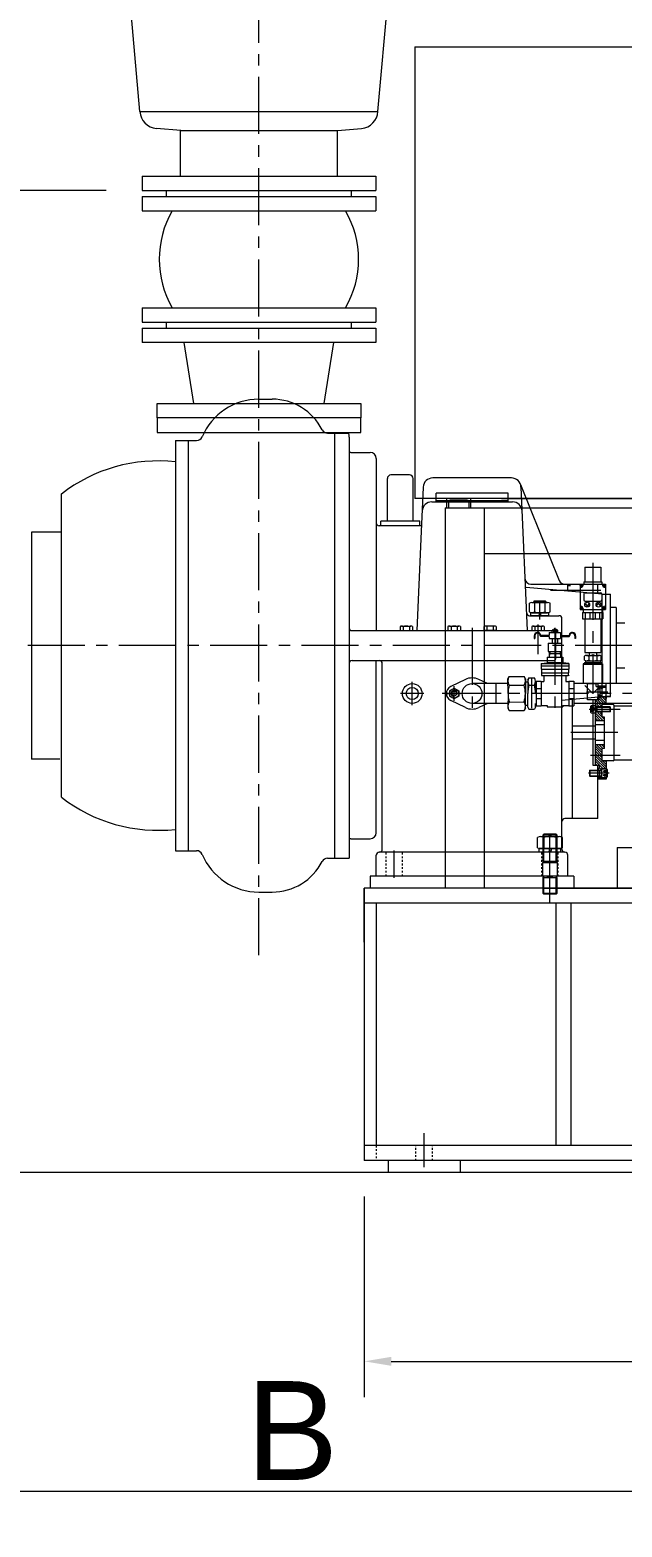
# Model space of a CAD drawing. Header units: inches. Extents: x 0 to 22015, y 0 to 16774.
# Drawn here: x 17752 to 18741, y 7968 to 10468 of the extents above; entities that cross this region are included whole.
import ezdxf

# ---------------------------------------------------------------- set-up
doc = ezdxf.new("R2010")
doc.units = ezdxf.units.IN
doc.header["$MEASUREMENT"] = 0
doc.linetypes.add('CENTER', pattern=[50.8, 31.75, -6.35, 6.35, -6.35])
doc.linetypes.add('EB_DASH', pattern=[6, 3, -3])
doc.layers.get('Defpoints').update_dxf_attribs({"lineweight": 5})
for name, color, linetype, lineweight in [('CAXA0', 7, 'Continuous', 5), ('CAXA1', 5, 'CENTER', 5), ('CAXA2', 6, 'EB_DASH', 5)]:
    doc.layers.add(name, color=color, linetype=linetype, lineweight=lineweight)
doc.styles.add('Roman', font='arial.ttf')
doc.styles.get("Standard").update_dxf_attribs({"font": 'arial.ttf'})
doc.dimstyles.new('ISO-25', dxfattribs={"dimscale": 30, "dimtxt": 1.5, "dimasz": 1.5, "dimexe": 2, "dimexo": 2, "dimtad": 1, "dimtih": 1, "dimtoh": 1, "dimdec": 1, "dimlfac": 0.03937, "dimdsep": 46, "dimtxsty": 'Standard', "dimcen": 2.5, "dimclrd": 7, "dimclre": 7, "dimclrt": 7, "dimadec": 0, "dimazin": 0, "dimtfac": 1, "dimtdec": 1, "dimtmove": 0, "dimatfit": 3, "dimfxl": 1, "dimlwd": 5, "dimlwe": 5, "dimarcsym": 0})

# ---------------------------------------------------------------- blocks, each defined once
blk = doc.blocks.new('*D31')
at = {"color": 7, "linetype": 'Continuous', "lineweight": 5, "transparency": 16777216}
for p, q in [((17791.8, 11300.5), (17617.1, 11300.5)), ((17677.1, 11255.5), (17677.1, 10851.7)), ((17677.1, 10245.5), (17677.1, 10649.2)), ((17879, 10200.5), (17617.1, 10200.5))]:
    blk.add_line(p, q, dxfattribs=at)
at = {"color": 7, "transparency": 16777216}
for points in [[(17669.6, 11255.5), (17684.6, 11255.5), (17677.1, 11300.5)], [(17669.6, 10245.5), (17684.6, 10245.5), (17677.1, 10200.5)]]:
    blk.add_solid(points, dxfattribs=at)
at = {"layer": 'Defpoints', "color": 0, "transparency": 16777216}
for p in [(17851.8, 11300.5), (17677.1, 10200.5), (17939, 10200.5)]:
    blk.add_point(p, dxfattribs=at)
at = {"color": 7, "lineweight": 5, "transparency": 16777216, "insert": (17677.1, 10750.5), "char_height": 165, "attachment_point": 5, "style": 'Roman'}
blk.add_mtext('F', dxfattribs=at)
blk = doc.blocks.new('*D33')
at = {"color": 7, "linetype": 'Continuous', "lineweight": 5, "transparency": 16777216}
for p, q in [((18310.3, 8520.3), (18310.3, 8184.9)), ((20010.3, 8520.3), (20010.3, 8184.9)), ((18355.3, 8244.9), (19965.3, 8244.9))]:
    blk.add_line(p, q, dxfattribs=at)
at = {"color": 7, "transparency": 16777216}
for points in [[(18355.3, 8252.4), (18355.3, 8237.4), (18310.3, 8244.9)], [(19965.3, 8252.4), (19965.3, 8237.4), (20010.3, 8244.9)]]:
    blk.add_solid(points, dxfattribs=at)
at = {"layer": 'Defpoints', "color": 0, "transparency": 16777216}
for p in [(18310.3, 8580.3), (20010.3, 8580.3), (20010.3, 8244.9)]:
    blk.add_point(p, dxfattribs=at)
at = {"color": 7, "lineweight": 5, "transparency": 16777216, "insert": (19160.3, 8346.2), "char_height": 165, "attachment_point": 5, "style": 'Roman'}
blk.add_mtext('A', dxfattribs=at)
blk = doc.blocks.new('*D34')
at = {"color": 7, "linetype": 'Continuous', "lineweight": 5, "transparency": 16777216}
for p, q in [((20425.4, 9133.5), (20425.4, 7968.2)), ((16109.4, 8930.3), (16109.4, 7968.2)), ((16154.4, 8028.2), (20380.4, 8028.2))]:
    blk.add_line(p, q, dxfattribs=at)
at = {"color": 7, "transparency": 16777216}
for points in [[(16154.4, 8035.7), (16154.4, 8020.7), (16109.4, 8028.2)], [(20380.4, 8035.7), (20380.4, 8020.7), (20425.4, 8028.2)]]:
    blk.add_solid(points, dxfattribs=at)
at = {"layer": 'Defpoints', "color": 0, "transparency": 16777216}
for p in [(20425.4, 9193.5), (16109.4, 8990.3), (20425.4, 8028.2)]:
    blk.add_point(p, dxfattribs=at)
at = {"color": 7, "lineweight": 5, "transparency": 16777216, "insert": (18189.8, 8129.4), "char_height": 165, "attachment_point": 5, "style": 'Roman'}
blk.add_mtext('B', dxfattribs=at)

msp = doc.modelspace()

# ---------------------------------------------------------------- linework, layer by layer
at = {"color": 7, "lineweight": 5}
for p, q in [((17935.58, 10332.45), (17860.58, 11168.45)), ((18332.97, 10332.45), (18407.97, 11168.45)), ((17935.58, 10332.45), (18332.97, 10332.45)), ((18003.83, 10300.4), (17962.93, 10303.98)), ((18265.27, 10300.45), (18305.62, 10303.98)), ((18003.27, 10300.45), (18265.27, 10300.45)), ((18003.27, 10224.45), (18003.27, 10300.45)), ((18265.27, 10224.45), (18265.27, 10300.45)), ((17939.27, 10224.45), (18329.27, 10224.45)), ((17939.27, 10224.45), (17939.27, 10200.45)), ((18329.27, 10224.45), (18329.27, 10200.45)), ((17939.27, 10200.45), (18329.27, 10200.45)), ((17939.27, 10190.45), (18329.27, 10190.45)), ((17939.27, 10190.45), (17939.27, 10166.45)), ((17979.64, 10190.45), (17979.64, 10200.45)), ((18288.91, 10190.45), (18288.91, 10200.45)), ((18329.27, 10190.45), (18329.27, 10166.45)), ((17939.27, 10166.45), (18329.27, 10166.45)), ((17939.47, 10004.45), (18329.47, 10004.45)), ((17939.47, 10004.45), (17939.47, 9980.45)), ((18329.47, 10004.45), (18329.47, 9980.45)), ((17939.27, 9980.45), (18329.27, 9980.45)), ((17979.64, 9970.45), (17979.64, 9980.45)), ((18288.91, 9970.45), (18288.91, 9980.45)), ((17939.27, 9970.45), (18329.27, 9970.45)), ((17939.27, 9970.45), (17939.27, 9946.45)), ((18329.27, 9970.45), (18329.27, 9946.45)), ((18329.27, 9946.45), (17939.27, 9946.45)), ((18025.27, 9844.45), (18009.27, 9946.45)), ((18243.27, 9844.45), (18259.27, 9946.45)), ((17964.27, 9820.45), (17964.27, 9844.45)), ((17964.27, 9844.45), (18304.27, 9844.45)), ((18304.27, 9844.45), (18304.27, 9820.45)), ((18304.27, 9820.45), (17964.27, 9820.45)), ((17964.27, 9820.45), (17964.27, 9796.45)), ((18304.27, 9796.45), (18304.27, 9820.45)), ((17964.27, 9796.45), (18304.27, 9796.45)), ((18350.28, 8580.26), (18350.29, 8560.36)), ((18470.28, 8580.26), (18470.29, 8560.37))]:
    msp.add_line(p, q, dxfattribs=at)
for centre, radius, start, end in [((17965.55, 10333.87), 30, 182.70431, 265), ((18303, 10333.87), 30, 275, 357.29569), ((18129.17, 10085.45), 161.42, 149.88075, 210.11925), ((18139.38, 10085.45), 161.42, 329.88075, 30.11925)]:
    msp.add_arc(centre, radius, start, end, dxfattribs=at)
at = {"layer": 'CAXA0', "color": 7, "linetype": 'Continuous', "lineweight": 5}
for p, q in [((18394.78, 10440.54), (18394.78, 9686.23)), ((18394.78, 10440.54), (19100.78, 10440.54)), ((18134.28, 9851.83), (18156.3, 9851.83)), ((17994.79, 9782.75), (17994.79, 9097.75)), ((17994.79, 9782.75), (18017, 9782.75)), ((17994.79, 9782.75), (18030.16, 9782.75)), ((18016.79, 9097.75), (18016.79, 9782.75)), ((18248.86, 9795.25), (18284.79, 9795.25)), ((18258.42, 9795.25), (18281.81, 9795.25)), ((18258.42, 9795.25), (18281.81, 9795.25)), ((18260.28, 9795.25), (18281.78, 9795.25)), ((18260.29, 9795.25), (18260.29, 9085.25)), ((18284.79, 9788.15), (18284.78, 9792.25)), ((18284.79, 9788.15), (18284.79, 9085.25)), ((18287.79, 9762.75), (18320.29, 9762.75)), ((18330.29, 9752.75), (18330.29, 9465.25)), ((18348.78, 9648.26), (18348.78, 9719.26)), ((18385.78, 9725.26), (18354.78, 9725.26)), ((18391.78, 9648.26), (18391.78, 9719.26)), ((18408.61, 9704.96), (18404.83, 9618.37)), ((18490.28, 9720.26), (18424.6, 9720.26)), ((18555.97, 9720.26), (18490.28, 9720.26)), ((18571.1, 9709.46), (18635.75, 9549.02)), ((18571.95, 9704.96), (18582.41, 9465.49)), ((17804.27, 9665.25), (17804.27, 9693.47)), ((17804.27, 9187.04), (17804.27, 9693.42)), ((19100.78, 9686.23), (18394.78, 9686.23)), ((18422.85, 9680.26), (18557.71, 9680.26)), ((18430.28, 9682.27), (18430.28, 9694.67)), ((18550.28, 9694.67), (18430.28, 9694.67)), ((18430.28, 9680.27), (18430.28, 9682.27)), ((18550.28, 9682.26), (18430.28, 9682.26)), ((18447.78, 9686.25), (18447.78, 9670.25)), ((18450.78, 9680.25), (18450.78, 9670.25)), ((18481.78, 9683.25), (18453.78, 9683.25)), ((18484.78, 9680.25), (18484.78, 9670.25)), ((18487.78, 9686.25), (18487.78, 9670.25)), ((18539.24, 9686.23), (18917.28, 9686.23)), ((18550.28, 9681.27), (18550.28, 9694.67)), ((18445.28, 9670.25), (18445.28, 9035.26)), ((18445.28, 9670.25), (18490.28, 9670.25)), ((18490.28, 9670.23), (19050.28, 9670.23)), ((18510.28, 9670.25), (18510.28, 9035.26)), ((17754.27, 9629.75), (17754.27, 9250.75)), ((17779.27, 9629.75), (17754.27, 9629.75)), ((17804.2, 9629.75), (17779.2, 9629.75)), ((18330.28, 9637.87), (18330.28, 9586.73)), ((18405.79, 9640.26), (18335.29, 9640.26)), ((18337.78, 9640.26), (18337.78, 9648.26)), ((18402.78, 9648.26), (18337.78, 9648.26)), ((18402.78, 9640.26), (18337.78, 9640.26)), ((18402.78, 9640.26), (18402.78, 9648.26)), ((18404.83, 9618.37), (18398.15, 9465.39)), ((18510.28, 9594.23), (18985.28, 9594.23)), ((18678.41, 9571.36), (18705.41, 9571.36)), ((18678.41, 9571.36), (18678.41, 9546.86)), ((18705.41, 9571.36), (18705.41, 9546.86)), ((18707.29, 9525.96), (18580.33, 9537.06)), ((18588.61, 9542.76), (18700.29, 9542.76)), ((18650.28, 9530.94), (18650.28, 9542.76)), ((18670.66, 9542.86), (18713.16, 9542.86)), ((18670.66, 9542.86), (18670.66, 9500.36)), ((18671.35, 9540.42), (18671.35, 9541.42)), ((18671.35, 9541.42), (18672.1, 9541.42)), ((18671.35, 9540.42), (18672.1, 9540.42)), ((18672.1, 9542.17), (18673.1, 9542.17)), ((18672.1, 9541.42), (18672.1, 9542.17)), ((18672.1, 9539.67), (18672.1, 9540.42)), ((18672.1, 9539.67), (18673.1, 9539.67)), ((18673.1, 9541.42), (18673.1, 9542.17)), ((18673.1, 9541.42), (18673.85, 9541.42)), ((18673.1, 9539.67), (18673.1, 9540.42)), ((18673.1, 9540.42), (18673.85, 9540.42)), ((18673.85, 9540.42), (18673.85, 9541.42)), ((18676.91, 9546.86), (18706.91, 9546.86)), ((18676.91, 9546.86), (18676.91, 9542.86)), ((18676.91, 9526.61), (18676.91, 9516.61)), ((18678.91, 9528.61), (18704.91, 9528.61)), ((18700.29, 9526.57), (18700.29, 9542.76)), ((18706.91, 9546.86), (18706.91, 9542.86)), ((18706.91, 9526.61), (18706.91, 9516.61)), ((18709.96, 9541.42), (18709.96, 9540.42)), ((18709.96, 9541.42), (18710.71, 9541.42)), ((18709.96, 9540.42), (18710.71, 9540.42)), ((18710.71, 9542.17), (18711.71, 9542.17)), ((18710.71, 9542.17), (18710.71, 9541.42)), ((18710.71, 9540.42), (18710.71, 9539.67)), ((18710.71, 9539.67), (18711.71, 9539.67)), ((18711.71, 9542.17), (18711.71, 9541.42)), ((18711.71, 9541.42), (18712.46, 9541.42)), ((18711.71, 9540.42), (18711.71, 9539.67)), ((18711.71, 9540.42), (18712.46, 9540.42)), ((18712.46, 9541.42), (18712.46, 9540.42)), ((18713.16, 9542.86), (18713.16, 9500.36)), ((18585.96, 9496.53), (18585.96, 9510.88)), ((18590.29, 9512.15), (18616.27, 9512.15)), ((18593.23, 9514.15), (18594.23, 9515.15)), ((18593.23, 9514.15), (18613.23, 9514.15)), ((18593.23, 9514.15), (18593.23, 9512.15)), ((18594.23, 9515.15), (18612.23, 9515.15)), ((18594.23, 9515.15), (18594.23, 9512.15)), ((18594.62, 9510.88), (18594.62, 9496.53)), ((18611.94, 9510.88), (18611.94, 9496.53)), ((18613.23, 9514.15), (18612.23, 9515.15)), ((18612.23, 9515.15), (18612.23, 9512.15)), ((18613.23, 9514.15), (18613.23, 9512.15)), ((18620.6, 9496.53), (18620.6, 9510.88)), ((18671.35, 9501.81), (18671.35, 9502.81)), ((18672.1, 9502.81), (18671.35, 9502.81)), ((18672.1, 9501.81), (18671.35, 9501.81)), ((18673.1, 9503.56), (18672.1, 9503.56)), ((18672.1, 9502.81), (18672.1, 9503.56)), ((18672.1, 9501.06), (18672.1, 9501.81)), ((18673.1, 9502.81), (18673.1, 9503.56)), ((18673.85, 9502.81), (18673.1, 9502.81)), ((18673.1, 9501.06), (18673.1, 9501.81)), ((18673.85, 9501.81), (18673.1, 9501.81)), ((18673.85, 9501.81), (18673.85, 9502.81)), ((18678.91, 9514.61), (18704.91, 9514.61)), ((18679.68, 9509.77), (18682.41, 9506.06)), ((18685.14, 9509.77), (18682.41, 9506.06)), ((18698.68, 9507.46), (18701.41, 9511.17)), ((18704.14, 9507.46), (18701.41, 9511.17)), ((18707.29, 9354.56), (18707.29, 9525.96)), ((18707.29, 9525.96), (18721.28, 9525.96)), ((18709.96, 9502.81), (18709.96, 9501.81)), ((18710.71, 9502.81), (18709.96, 9502.81)), ((18710.71, 9501.81), (18709.96, 9501.81)), ((18711.71, 9503.56), (18710.71, 9503.56)), ((18710.71, 9503.56), (18710.71, 9502.81)), ((18710.71, 9501.81), (18710.71, 9501.06)), ((18711.71, 9503.56), (18711.71, 9502.81)), ((18712.46, 9502.81), (18711.71, 9502.81)), ((18712.46, 9501.81), (18711.71, 9501.81)), ((18711.71, 9501.81), (18711.71, 9501.06)), ((18712.46, 9502.81), (18712.46, 9501.81)), ((18721.28, 9355.26), (18721.28, 9525.96)), ((18731.03, 9503.65), (18721.28, 9503.65)), ((18731.03, 9503.65), (18731.03, 9376.86)), ((18586.11, 9490.25), (18635.29, 9490.25)), ((18618.33, 9495.25), (18588.13, 9495.25)), ((18588.13, 9490.25), (18588.13, 9495.25)), ((18618.33, 9490.25), (18588.13, 9490.25)), ((18590.29, 9495.25), (18616.27, 9495.25)), ((18601.94, 9490.25), (18602.11, 9490.9)), ((18602.11, 9490.9), (18603.28, 9495.25)), ((18604.53, 9490.25), (18605.87, 9495.25)), ((18618.33, 9490.25), (18618.33, 9495.25)), ((18640.29, 9418.08), (18640.29, 9485.25)), ((18670.66, 9500.36), (18713.16, 9500.36)), ((18673.1, 9501.06), (18672.1, 9501.06)), ((18674.91, 9495.36), (18708.91, 9495.36)), ((18674.91, 9495.36), (18674.91, 9484.86)), ((18674.91, 9484.86), (18708.91, 9484.86)), ((18675.47, 9484.86), (18675.47, 9495.36)), ((18675.91, 9500.36), (18675.91, 9495.36)), ((18678.41, 9484.86), (18678.41, 9428.86)), ((18679.86, 9484.86), (18679.86, 9495.36)), ((18687.51, 9484.86), (18687.51, 9495.36)), ((18696.28, 9484.86), (18696.28, 9495.36)), ((18703.89, 9484.86), (18703.89, 9495.36)), ((18705.41, 9484.86), (18705.41, 9428.86)), ((18707.91, 9500.36), (18707.91, 9495.36)), ((18708.33, 9484.86), (18708.33, 9495.36)), ((18708.91, 9495.36), (18708.91, 9484.86)), ((18711.71, 9501.06), (18710.71, 9501.06)), ((18721.28, 9355.26), (18721.28, 9498.26)), ((18745.28, 9477.76), (18731.03, 9477.76)), ((18289.79, 9465.25), (18625.28, 9465.25)), ((18369.89, 9471.99), (18369.89, 9465.25)), ((18369.89, 9465.25), (18390.67, 9465.25)), ((18372.49, 9472.75), (18388.07, 9472.75)), ((18374.28, 9465.25), (18386.28, 9465.25)), ((18375.08, 9471.99), (18375.08, 9465.25)), ((18385.48, 9471.99), (18385.48, 9465.25)), ((18390.67, 9471.99), (18390.67, 9465.25)), ((18449.89, 9471.99), (18449.89, 9465.25)), ((18449.89, 9465.25), (18470.67, 9465.25)), ((18452.49, 9472.75), (18468.07, 9472.75)), ((18455.08, 9471.99), (18455.08, 9465.25)), ((18465.48, 9471.99), (18465.48, 9465.25)), ((18470.67, 9471.99), (18470.67, 9465.25)), ((18509.89, 9471.99), (18509.89, 9465.25)), ((18530.67, 9465.25), (18509.89, 9465.25)), ((18528.07, 9472.75), (18512.49, 9472.75)), ((18515.08, 9471.99), (18515.08, 9465.25)), ((18525.48, 9471.99), (18525.48, 9465.25)), ((18530.67, 9471.99), (18530.67, 9465.25)), ((18589.89, 9471.99), (18589.89, 9465.25)), ((18589.89, 9465.25), (18610.67, 9465.25)), ((18592.49, 9472.75), (18608.07, 9472.75)), ((18594.02, 9456.72), (18594.02, 9452.25)), ((18594.02, 9452.25), (18595.1, 9452.25)), ((18594.28, 9465.25), (18606.28, 9465.25)), ((18595.08, 9471.99), (18595.08, 9465.25)), ((18595.1, 9456.72), (18595.1, 9452.25)), ((18604, 9456.93), (18604, 9456.51)), ((18619.09, 9455.51), (18605, 9455.51)), ((18605.48, 9471.99), (18605.48, 9465.25)), ((18619.09, 9456.93), (18605.97, 9456.93)), ((18610.67, 9471.99), (18610.67, 9465.25)), ((18619.09, 9462.25), (18619.09, 9456.93)), ((18619.09, 9462.25), (18638.09, 9462.25)), ((18619.09, 9455.51), (18619.09, 9452.25)), ((18619.09, 9452.25), (18638.09, 9452.25)), ((18623.97, 9462.62), (18623.97, 9466.29)), ((18624.09, 9452.25), (18624.09, 9444.25)), ((18625.13, 9466.65), (18632.06, 9466.65)), ((18625.13, 9462.25), (18632.06, 9462.25)), ((18626.09, 9466.98), (18626.39, 9467.28)), ((18631.09, 9466.98), (18626.09, 9466.98)), ((18626.09, 9466.98), (18626.09, 9462.25)), ((18626.28, 9466.29), (18626.28, 9462.62)), ((18626.39, 9467.28), (18630.79, 9467.28)), ((18630.28, 9420.26), (18630.28, 9460.25)), ((18631.09, 9466.98), (18630.79, 9467.28)), ((18630.9, 9466.29), (18630.9, 9462.62)), ((18631.09, 9466.98), (18631.09, 9462.25)), ((18633.09, 9452.25), (18633.09, 9444.25)), ((18633.21, 9462.62), (18633.21, 9466.29)), ((18638.09, 9462.25), (18638.09, 9452.25)), ((18638.09, 9456.93), (18651.22, 9456.93)), ((18638.09, 9455.51), (18652.18, 9455.51)), ((18653.18, 9456.93), (18653.18, 9456.51)), ((18662.09, 9456.72), (18662.09, 9452.25)), ((18663.16, 9452.25), (18662.09, 9452.25)), ((18663.16, 9456.72), (18663.16, 9452.25)), ((18617.59, 9444.25), (18617.59, 9430.25)), ((18617.59, 9444.25), (18639.59, 9444.25)), ((18617.59, 9430.25), (18639.59, 9430.25)), ((18619.09, 9430.25), (18619.09, 9420.75)), ((18619.89, 9426.52), (18619.09, 9423.42)), ((18638.09, 9426.52), (18619.09, 9426.52)), ((18619.89, 9430.25), (18619.89, 9426.52)), ((18637.29, 9430.25), (18637.29, 9426.52)), ((18637.29, 9426.52), (18638.09, 9423.42)), ((18638.09, 9430.25), (18638.09, 9420.75)), ((18639.59, 9444.25), (18639.59, 9430.25)), ((18640.28, 9100.26), (18640.28, 9426.96)), ((18678.41, 9428.86), (18705.41, 9428.86)), ((18685.91, 9428.86), (18685.91, 9423.86)), ((18697.91, 9428.86), (18697.91, 9423.86)), ((18289.79, 9415.26), (18625.28, 9415.26)), ((18330.29, 9127.75), (18330.29, 9415.26)), ((18340.28, 9107.77), (18340.28, 9410.26)), ((18605.59, 9410.25), (18615.59, 9411.46)), ((18605.59, 9410.25), (18605.59, 9400.75)), ((18605.59, 9410.25), (18651.59, 9410.25)), ((18605.59, 9406.25), (18651.59, 9406.25)), ((18615.59, 9420.75), (18641.59, 9420.75)), ((18615.59, 9420.75), (18615.59, 9411.46)), ((18641.59, 9411.46), (18615.59, 9411.46)), ((18641.59, 9420.75), (18641.59, 9411.46)), ((18651.59, 9410.25), (18641.59, 9411.46)), ((18651.59, 9410.25), (18651.59, 9400.75)), ((18707.91, 9409.86), (18675.91, 9409.86)), ((18675.91, 9409.86), (18675.91, 9378.36)), ((18675.91, 9409.86), (18675.91, 9378.36)), ((18707.91, 9409.86), (18675.91, 9409.86)), ((18707.91, 9408.86), (18675.91, 9408.86)), ((18675.91, 9408.86), (18675.91, 9377.36)), ((18675.91, 9408.86), (18675.91, 9377.36)), ((18707.91, 9408.86), (18675.91, 9408.86)), ((18677.91, 9411.86), (18705.91, 9411.86)), ((18677.91, 9411.86), (18677.91, 9409.86)), ((18677.91, 9409.86), (18705.91, 9409.86)), ((18678.05, 9415.89), (18678.05, 9422.84)), ((18679.91, 9415.07), (18679.91, 9411.86)), ((18681.51, 9423.86), (18702.3, 9423.86)), ((18681.51, 9414.86), (18702.3, 9414.86)), ((18684.98, 9422.84), (18684.98, 9415.89)), ((18698.84, 9422.84), (18698.84, 9415.89)), ((18703.91, 9415.07), (18703.91, 9411.86)), ((18705.76, 9415.89), (18705.76, 9422.84)), ((18705.91, 9411.86), (18705.91, 9409.86)), ((18707.91, 9409.86), (18707.91, 9378.36)), ((18707.91, 9409.86), (18707.91, 9378.36)), ((18707.91, 9408.86), (18707.91, 9377.36)), ((18707.91, 9408.86), (18707.91, 9377.36)), ((18745.29, 9402.76), (18731.03, 9402.76)), ((18479.02, 9383.69), (18454.64, 9371.98)), ((18550.25, 9376.76), (18490.28, 9376.76)), ((18515.97, 9376.76), (18501.55, 9383.69)), ((18530.28, 9343.76), (18530.28, 9376.76)), ((18530.28, 9343.76), (18530.28, 9376.76)), ((18550.24, 9384.77), (18552.43, 9388.56)), ((18550.27, 9360.26), (18550.24, 9384.77)), ((18552.43, 9388.56), (18577.05, 9388.58)), ((18579.24, 9384.79), (18577.05, 9388.58)), ((18579.24, 9384.79), (18579.27, 9360.28)), ((18579.25, 9379.78), (18583.25, 9379.79)), ((18583.24, 9383.29), (18585.15, 9386.59)), ((18583.24, 9383.29), (18583.27, 9360.29)), ((18585.15, 9386.59), (18594.34, 9386.6)), ((18596.27, 9360.3), (18596.25, 9380.52)), ((18597.09, 9380.75), (18597.09, 9339.75)), ((18597.09, 9380.75), (18605.59, 9380.75)), ((18605.59, 9400.75), (18651.59, 9400.75)), ((18605.59, 9380.75), (18605.59, 9339.75)), ((18605.59, 9380.45), (18610.09, 9380.45)), ((18606.09, 9400.75), (18606.09, 9394.75)), ((18606.09, 9394.75), (18651.09, 9394.75)), ((18606.34, 9394.75), (18606.34, 9390.25)), ((18606.34, 9390.25), (18650.84, 9390.25)), ((18610.09, 9390.25), (18610.09, 9380.45)), ((18647.09, 9390.25), (18647.09, 9380.45)), ((18647.09, 9380.45), (18651.59, 9380.45)), ((18650.84, 9394.75), (18650.84, 9390.25)), ((18651.09, 9400.75), (18651.09, 9394.75)), ((18651.59, 9390.25), (18651.59, 9390.02)), ((18651.59, 9380.75), (18651.59, 9339.75)), ((18651.59, 9380.75), (18660.09, 9380.75)), ((18660.09, 9380.75), (18660.09, 9339.75)), ((18894.27, 9376.76), (18660.09, 9376.76)), ((18683.29, 9349.76), (18683.29, 9377.25)), ((18683.29, 9377.25), (18700.29, 9377.25)), ((18697.59, 9372.25), (18697.59, 9377.25)), ((18700.29, 9377.25), (18700.29, 9349.76)), ((18714.03, 9372.26), (18714.03, 9376.36)), ((18731.03, 9376.86), (18721.28, 9376.86)), ((18452.42, 9364.8), (18460.28, 9369.34)), ((18452.42, 9364.8), (18452.42, 9355.72)), ((18460.28, 9351.18), (18452.42, 9355.72)), ((18460.28, 9369.34), (18468.15, 9364.8)), ((18468.15, 9355.72), (18460.28, 9351.18)), ((18468.15, 9364.8), (18468.15, 9355.72)), ((18550.27, 9360.26), (18550.24, 9335.75)), ((18552.44, 9374.41), (18577.06, 9374.43)), ((18579.24, 9335.72), (18579.27, 9360.23)), ((18583.28, 9340.97), (18583.27, 9360.27)), ((18585.16, 9374.44), (18594.35, 9374.45)), ((18597.09, 9368.54), (18605.59, 9368.54)), ((18597.09, 9351.97), (18605.59, 9351.97)), ((18707.29, 9354.56), (18639.41, 9348.62)), ((18651.59, 9368.54), (18660.09, 9368.54)), ((18651.59, 9351.97), (18660.09, 9351.97)), ((18691.91, 9360.36), (18678.56, 9373.72)), ((18691.91, 9360.36), (18678.56, 9373.72)), ((18691.91, 9360.36), (18704.52, 9372.97)), ((18691.91, 9360.36), (18704.52, 9372.97)), ((18697.59, 9372.25), (18700.29, 9372.25)), ((18700.28, 9349.76), (18700.28, 9353.1)), ((18714.29, 9372.26), (18700.29, 9372.26)), ((18703.9, 9366.77), (18700.29, 9370.38)), ((18704.29, 9367.26), (18700.29, 9367.26)), ((18714.29, 9343.65), (18700.29, 9357.65)), ((18704.29, 9357.26), (18700.29, 9357.26)), ((18700.29, 9353.76), (18702.49, 9353.76)), ((18702.49, 9349.76), (18702.49, 9353.76)), ((18706.29, 9368.62), (18702.65, 9372.26)), ((18714.29, 9370.26), (18704.29, 9370.26)), ((18704.29, 9354.26), (18704.29, 9370.26)), ((18714.29, 9354.26), (18704.29, 9354.26)), ((18706.29, 9355.9), (18704.42, 9357.77)), ((18709.89, 9369.27), (18706.89, 9372.26)), ((18714.29, 9347.9), (18706.92, 9355.27)), ((18707.29, 9355.26), (18721.28, 9355.26)), ((18714.13, 9369.27), (18711.13, 9372.26)), ((18714.29, 9352.14), (18711.16, 9355.27)), ((18721.28, 9355.26), (18712.28, 9355.26)), ((18712.28, 9353.27), (18715.28, 9353.27)), ((18714.29, 9342.26), (18714.29, 9372.26)), ((18479.02, 9336.83), (18454.65, 9348.54)), ((18550.25, 9343.76), (18490.28, 9343.76)), ((18515.96, 9343.76), (18501.55, 9336.83)), ((18550.24, 9335.75), (18552.43, 9331.95)), ((18552.43, 9331.95), (18577.05, 9331.93)), ((18552.44, 9346.1), (18577.06, 9346.08)), ((18579.24, 9335.72), (18577.05, 9331.93)), ((18579.25, 9340.73), (18583.25, 9340.73)), ((18583.29, 9337.29), (18583.28, 9340.79)), ((18583.29, 9337.29), (18585.19, 9333.99)), ((18585.19, 9333.99), (18594.38, 9334)), ((18596.29, 9337.3), (18594.38, 9334)), ((18596.29, 9337.3), (18596.28, 9343.8)), ((18597.09, 9339.75), (18605.59, 9339.75)), ((18605.59, 9340.05), (18615.59, 9340.05)), ((18615.59, 9340.05), (18615.59, 9337.75)), ((18615.59, 9340.05), (18615.59, 9337.75)), ((18615.59, 9337.75), (18641.59, 9337.75)), ((18641.59, 9340.05), (18641.59, 9337.75)), ((18641.59, 9340.05), (18651.59, 9340.05)), ((18641.59, 9340.05), (18641.59, 9337.75)), ((18651.59, 9339.75), (18660.09, 9339.75)), ((18658.24, 9151.27), (18658.24, 9349.93)), ((18894.27, 9343.76), (18660.09, 9343.76)), ((18702.49, 9349.76), (18683.29, 9349.76)), ((18688.65, 9328.67), (18688.65, 9338.85)), ((18689.92, 9340.13), (18696.29, 9340.13)), ((18696.29, 9327.4), (18689.92, 9327.4)), ((18692.29, 9302.76), (18692.29, 9349.76)), ((18696.29, 9281.76), (18696.29, 9349.76)), ((18707.45, 9337.76), (18696.29, 9348.92)), ((18703.21, 9337.76), (18696.29, 9344.68)), ((18698.96, 9337.76), (18696.29, 9340.44)), ((18696.29, 9340.13), (18696.29, 9327.4)), ((18707.79, 9338.26), (18696.29, 9338.26)), ((18720.69, 9337.76), (18696.29, 9337.76)), ((18720.69, 9329.76), (18696.29, 9329.76)), ((18707.79, 9329.26), (18696.29, 9329.26)), ((18709.24, 9314.76), (18696.29, 9327.71)), ((18698.79, 9337.16), (18697.75, 9337.76)), ((18698.79, 9330.36), (18697.75, 9329.76)), ((18698.79, 9337.76), (18698.79, 9329.76)), ((18721.29, 9337.16), (18698.79, 9337.16)), ((18721.29, 9330.36), (18698.79, 9330.36)), ((18707.79, 9341.67), (18699.69, 9349.76)), ((18711.29, 9316.96), (18700.48, 9327.76)), ((18711.44, 9342.26), (18702.49, 9351.21)), ((18707.79, 9324.7), (18704.72, 9327.76)), ((18714.29, 9342.26), (18707.79, 9342.26)), ((18707.79, 9320.86), (18707.79, 9342.26)), ((18725.79, 9341.76), (18707.79, 9341.76)), ((18720.69, 9329.76), (18720.69, 9337.76)), ((18721.29, 9337.16), (18720.69, 9337.76)), ((18721.29, 9330.36), (18720.69, 9329.76)), ((18721.29, 9330.36), (18721.29, 9337.16)), ((18727.79, 9249.76), (18727.79, 9339.76)), ((18727.79, 9339.76), (18765.8, 9339.76)), ((18696.29, 9305.76), (18658.24, 9305.76)), ((18658.24, 9283.76), (18658.24, 9305.76)), ((18692.29, 9239.76), (18692.29, 9302.76)), ((18704.99, 9314.76), (18696.29, 9323.47)), ((18700.75, 9314.76), (18696.29, 9319.23)), ((18696.51, 9314.76), (18696.29, 9314.98)), ((18711.29, 9314.76), (18696.29, 9314.76)), ((18711.29, 9307.76), (18696.29, 9307.76)), ((18711.29, 9320.86), (18707.79, 9320.86)), ((18711.29, 9268.66), (18711.29, 9320.86)), ((18696.29, 9283.76), (18658.24, 9283.76)), ((18696.29, 9239.76), (18696.29, 9283.76)), ((18711.29, 9281.76), (18696.29, 9281.76)), ((18711.29, 9274.76), (18696.29, 9274.76)), ((18707.79, 9261.06), (18696.29, 9272.56)), ((18707.79, 9256.82), (18696.29, 9268.31)), ((18703.6, 9256.76), (18696.29, 9264.07)), ((18699.35, 9256.76), (18696.29, 9259.83)), ((18714.29, 9237.59), (18696.29, 9255.59)), ((18713.37, 9234.26), (18696.29, 9251.34)), ((18707.79, 9265.3), (18698.32, 9274.76)), ((18707.79, 9248.33), (18699.35, 9256.76)), ((18708.67, 9268.66), (18702.57, 9274.76)), ((18707.79, 9252.57), (18703.6, 9256.76)), ((18711.29, 9270.29), (18706.81, 9274.76)), ((18711.29, 9268.66), (18707.79, 9268.66)), ((18707.79, 9247.26), (18707.79, 9268.66)), ((18711.29, 9274.53), (18711.05, 9274.76)), ((17801.77, 9250.75), (17754.27, 9250.75)), ((18686.29, 9231.51), (18687.04, 9232.26)), ((18686.29, 9231.51), (18686.29, 9223.01)), ((18686.29, 9231.51), (18703.29, 9231.51)), ((18687.04, 9232.26), (18687.04, 9222.26)), ((18687.04, 9232.26), (18706.29, 9232.26)), ((18700.29, 9239.76), (18692.29, 9239.76)), ((18702.49, 9239.76), (18694.29, 9239.76)), ((18709.13, 9234.26), (18696.29, 9247.1)), ((18699.38, 9239.76), (18696.29, 9242.86)), ((18700.28, 9151.27), (18700.28, 9239.76)), ((18700.29, 9235.76), (18702.49, 9235.76)), ((18700.29, 9231.76), (18706.29, 9231.76)), ((18703.15, 9231.76), (18700.57, 9234.33)), ((18702.49, 9239.76), (18702.49, 9235.76)), ((18706.29, 9232.86), (18702.49, 9236.66)), ((18703.29, 9231.51), (18704.59, 9232.26)), ((18703.29, 9222.26), (18703.29, 9232.26)), ((18706.29, 9219.39), (18706.29, 9235.12)), ((18706.29, 9235.12), (18714.36, 9235.12)), ((18706.29, 9234.26), (18706.29, 9220.26)), ((18706.29, 9234.26), (18714.29, 9234.26)), ((18725.79, 9247.76), (18707.79, 9247.76)), ((18714.29, 9247.26), (18707.79, 9247.26)), ((18714.29, 9247.26), (18707.79, 9247.26)), ((18714.29, 9241.83), (18708.85, 9247.26)), ((18714.29, 9246.07), (18713.1, 9247.26)), ((18714.29, 9247.26), (18714.29, 9217.26)), ((18714.29, 9237.76), (18714.29, 9217.26)), ((18715.93, 9233.55), (18715.93, 9220.96)), ((18727.79, 9249.26), (18734.21, 9249.26)), ((18727.79, 9249.26), (18765.8, 9249.26)), ((18686.29, 9223.01), (18687.04, 9222.26)), ((18686.29, 9223.01), (18703.29, 9223.01)), ((18687.04, 9222.26), (18706.29, 9222.26)), ((18700.29, 9222.76), (18706.29, 9222.76)), ((18704.91, 9217.26), (18700.29, 9221.88)), ((18700.29, 9219.76), (18712.28, 9219.76)), ((18700.67, 9217.26), (18700.29, 9217.64)), ((18714.29, 9217.26), (18700.29, 9217.26)), ((18703.29, 9223.01), (18704.59, 9222.26)), ((18709.16, 9217.26), (18703.66, 9222.76)), ((18706.29, 9220.26), (18714.29, 9220.26)), ((18714.36, 9219.39), (18706.29, 9219.39)), ((18713.4, 9217.26), (18710.4, 9220.26)), ((18700.28, 9151.27), (18645.28, 9151.27)), ((18287.79, 9117.75), (18320.29, 9117.75)), ((18340.28, 9100.26), (18340.28, 9107.77)), ((18599.55, 9102.79), (18599.55, 9119.93)), ((18638.53, 9101.26), (18602.03, 9101.26)), ((18602.03, 9095.26), (18602.03, 9101.26)), ((18604.75, 9121.46), (18635.93, 9121.46)), ((18604.75, 9101.26), (18635.93, 9101.26)), ((18608.28, 9123.46), (18610.08, 9125.26)), ((18632.28, 9123.46), (18608.28, 9123.46)), ((18608.28, 9123.46), (18608.28, 9080.26)), ((18609.95, 9119.93), (18609.95, 9102.79)), ((18610.08, 9080.26), (18610.08, 9125.26)), ((18630.48, 9125.26), (18610.08, 9125.26)), ((18618.94, 9096.04), (18620.34, 9101.26)), ((18621.84, 9095.26), (18623.45, 9101.26)), ((18630.48, 9080.26), (18630.48, 9125.26)), ((18632.28, 9123.46), (18630.48, 9125.26)), ((18630.73, 9119.93), (18630.73, 9102.79)), ((18632.28, 9080.26), (18632.28, 9123.46)), ((18638.53, 9095.26), (18638.53, 9101.26)), ((18641.12, 9102.79), (18641.12, 9119.93)), ((18732.34, 9103.25), (18732.34, 9035.25)), ((18732.34, 9103.25), (18774.83, 9103.25)), ((17994.79, 9097.75), (18030.16, 9097.75)), ((18248.86, 9085.25), (18284.79, 9085.25)), ((18330.28, 9055.26), (18330.28, 9090.26)), ((18645.28, 9095.26), (18335.28, 9095.26)), ((18638.53, 9095.26), (18602.03, 9095.26)), ((18608.28, 9080.26), (18632.28, 9080.26)), ((18608.28, 9080.26), (18610.08, 9079.63)), ((18608.28, 9077.76), (18610.08, 9079.63)), ((18608.28, 9055.26), (18608.28, 9077.76)), ((18608.28, 9077.76), (18632.28, 9077.76)), ((18625.38, 9079.63), (18615.18, 9079.63)), ((18618.73, 9095.26), (18618.94, 9096.04)), ((18632.28, 9080.26), (18630.48, 9079.63)), ((18632.28, 9077.76), (18630.48, 9079.63)), ((18632.28, 9077.76), (18632.28, 9055.26)), ((18650.28, 9055.26), (18650.28, 9090.26)), ((18320.28, 9055.26), (18320.28, 9040.26)), ((18490.28, 9055.26), (18320.28, 9055.26)), ((18320.28, 9055.26), (18320.28, 9035.26)), ((18660.28, 9055.26), (18490.28, 9055.26)), ((18632.28, 9055.26), (18608.28, 9055.26)), ((18610.08, 9053.38), (18608.28, 9055.26)), ((18608.28, 9052.76), (18610.08, 9053.38)), ((18608.28, 9052.76), (18632.28, 9052.76)), ((18608.28, 9052.76), (18608.28, 9027.06)), ((18610.08, 9027.06), (18610.08, 9052.76)), ((18625.38, 9053.38), (18615.18, 9053.38)), ((18630.48, 9053.38), (18632.28, 9055.26)), ((18632.28, 9052.76), (18630.48, 9053.38)), ((18630.48, 9027.06), (18630.48, 9052.76)), ((18632.28, 9027.06), (18632.28, 9052.76)), ((18660.28, 9055.26), (18660.28, 9035.26)), ((18134.28, 9028.67), (18156.3, 9028.67)), ((18310.28, 9035.26), (18310.28, 9010.26)), ((18310.28, 9035.26), (18310.28, 9010.26)), ((18310.28, 9035.26), (18310.28, 9010.26)), ((18310.28, 8945.26), (18310.28, 9035.26)), ((19709.77, 9035.26), (18310.28, 9035.26)), ((18608.28, 9027.06), (18632.28, 9027.06)), ((18610.08, 9025.26), (18608.28, 9027.06)), ((18610.08, 9027.06), (18610.08, 9025.26)), ((18610.8, 9035.26), (20010.29, 9035.26)), ((18630.48, 9027.06), (18630.48, 9025.26)), ((18630.48, 9025.26), (18632.28, 9027.06)), ((18310.28, 9010.26), (18310.28, 8605.26)), ((19990.29, 9010.26), (18310.28, 9010.26)), ((18330.28, 9010.26), (18330.28, 8605.26)), ((18630.48, 9025.26), (18610.08, 9025.26)), ((18630.28, 9010.26), (18630.28, 8605.26)), ((18655.28, 9010.26), (18655.28, 8605.26)), ((18310.28, 8605.26), (18310.28, 8580.26)), ((19990.29, 8605.26), (18310.28, 8605.26)), ((20010.28, 8580.25), (18310.28, 8580.26)), ((20505.39, 8560.25), (16030.87, 8560.25))]:
    msp.add_line(p, q, dxfattribs=at)
for centre, radius in [((18672.6, 9540.92), 1.75), ((18711.21, 9540.92), 1.75), ((18672.6, 9502.31), 1.75), ((18682.41, 9508.61), 4), ((18701.41, 9508.61), 4), ((18711.21, 9502.31), 1.75), ((18390.28, 9360.26), 16.5), ((18490.28, 9360.26), 16.5), ((18390.28, 9360.26), 10), ((18460.28, 9360.26), 7.86), ((18460.28, 9360.26), 4.19)]:
    msp.add_circle(centre, radius, dxfattribs=at)
for centre, radius, start, end in [((18134.28, 9748.82), 103.01, 90.00024, 157.12495), ((18156.3, 9757.83), 94, 27.12708, 90.00027), ((18030.16, 9792.75), 10, 270.00025, 337.12494), ((18248.86, 9805.25), 10, 207.12684, 270.00024), ((18281.78, 9792.25), 3, 0, 90), ((18287.79, 9765.75), 3, 180, 270), ((18320.29, 9752.75), 10, 0, 90), ((17966.28, 9483.75), 265, 83.82314, 127.68534), ((18354.78, 9719.26), 6, 90, 180), ((18385.78, 9719.26), 6, 0, 90), ((18424.6, 9704.26), 16, 90, 177.5), ((18555.97, 9704.26), 16, 2.5, 90), ((18422.85, 9664.26), 16, 90, 177.5), ((18453.78, 9680.25), 3, 90, 180), ((18481.78, 9680.25), 3, 0, 90), ((18557.71, 9664.26), 16, 2.5, 90), ((18335.29, 9645.26), 5, 180, 270), ((18588.61, 9552.76), 10, 182.5, 270), ((18645.02, 9552.76), 10, 201.94558, 270), ((18670.66, 9542.86), 5.5, 270, 0), ((18678.91, 9526.61), 2, 90, 180), ((18704.91, 9526.61), 2, 0, 90), ((18713.16, 9542.86), 5.5, 180, 270), ((18590.29, 9504.18), 7.98, 57.13277, 122.86723), ((18603.28, 9482.15), 30, 73.22135, 106.77865), ((18616.27, 9504.18), 7.98, 57.13277, 122.86723), ((18670.66, 9500.36), 5.5, 0, 90), ((18678.91, 9516.61), 2, 180, 270), ((18704.91, 9516.61), 2, 270, 0), ((18713.16, 9500.36), 5.5, 90, 180), ((18586.11, 9495.25), 5, 182.5, 270), ((18590.29, 9503.23), 7.98, 237.13277, 302.86723), ((18603.28, 9525.25), 30, 253.22135, 286.77865), ((18616.27, 9503.23), 7.98, 237.13277, 302.86723), ((18635.29, 9485.25), 5, 0, 90), ((18289.79, 9470.25), 5, 180, 270), ((18372.49, 9467.97), 4.79, 57.13277, 122.86723), ((18380.28, 9454.75), 18, 73.22135, 106.77865), ((18388.07, 9467.97), 4.79, 57.13277, 122.86723), ((18452.49, 9467.97), 4.79, 57.13277, 122.86723), ((18460.28, 9454.75), 18, 73.22135, 106.77865), ((18468.07, 9467.97), 4.79, 57.13277, 122.86723), ((18512.49, 9467.97), 4.79, 57.13277, 122.86723), ((18520.28, 9454.75), 18, 73.22135, 106.77865), ((18528.07, 9467.97), 4.79, 57.13277, 122.86723), ((18592.49, 9467.97), 4.79, 57.13277, 122.86723), ((18599.55, 9456.72), 5.53, 10.61159, 180), ((18600.28, 9454.75), 18, 73.22135, 106.77865), ((18599.55, 9456.72), 4.46, 357.39502, 180), ((18605, 9456.51), 1, 180, 270), ((18605.97, 9457.93), 1, 190.61302, 269.99945), ((18608.07, 9467.97), 4.79, 57.13277, 122.86723), ((18625.13, 9464.64), 2.01, 54.96996, 125.03004), ((18625.13, 9464.27), 2.01, 234.96996, 305.03004), ((18625.28, 9460.25), 5, 0, 90), ((18628.59, 9459.15), 7.5, 72.06607, 107.93393), ((18628.59, 9469.75), 7.5, 252.06607, 287.93393), ((18632.06, 9464.64), 2.01, 54.96996, 125.03004), ((18632.06, 9464.27), 2.01, 234.96996, 305.03004), ((18651.22, 9457.93), 1, 270.00055, 349.38698), ((18652.18, 9456.51), 1, 270, 0), ((18657.63, 9456.72), 5.53, 359.99997, 169.38838), ((18657.63, 9456.72), 4.46, 359.99997, 182.60495), ((18289.79, 9410.26), 5, 90, 180), ((18335.28, 9410.26), 5, 0, 90), ((18625.28, 9420.26), 5, 270, 0), ((18681.51, 9417.48), 6.38, 57.13277, 122.86723), ((18681.51, 9421.25), 6.38, 237.13277, 302.86723), ((18691.91, 9399.86), 24, 73.22135, 106.77865), ((18691.91, 9438.86), 24, 253.22135, 286.77865), ((18702.3, 9417.48), 6.38, 57.13277, 122.86723), ((18702.3, 9421.25), 6.38, 237.13277, 302.86723), ((18490.28, 9360.26), 26, 64.32071, 115.67929), ((18562.77, 9381.49), 12.53, 145.66719, 214.43568), ((18566.72, 9381.5), 12.53, 325.66719, 34.43568), ((18593.89, 9380.52), 10.64, 145.22625, 214.87662), ((18585.61, 9380.51), 10.64, 325.22625, 34.87662), ((18460.28, 9360.26), 13, 115.67929, 244.32072), ((18460.28, 9360.26), 13, 115.67929, 244.32071), ((18460.28, 9360.26), 5, 350, 270), ((18597.09, 9360.3), 46.83, 162.46348, 180.05143), ((18597.09, 9360.21), 46.83, 179.94857, 197.53652), ((18532.44, 9360.24), 46.83, 0.05143, 17.63939), ((18532.44, 9360.27), 46.83, 342.36061, 359.94857), ((18636.76, 9360.33), 53.5, 164.71426, 180.05143), ((18542.77, 9360.25), 53.5, 0.05143, 15.38861), ((18490.28, 9360.26), 26, 244.32071, 270), ((18490.28, 9360.26), 26, 244.32071, 295.67929), ((18490.28, 9360.26), 26, 270, 295.67929), ((18562.77, 9339.02), 12.53, 145.56432, 214.33281), ((18566.72, 9339.02), 12.53, 325.56432, 34.33281), ((18689.92, 9338.85), 1.27, 90, 180), ((18689.92, 9328.67), 1.27, 180, 270), ((18725.79, 9339.76), 2, 0, 90), ((18714.36, 9233.55), 1.57, 0, 90), ((18725.79, 9249.76), 2, 270, 0), ((18714.36, 9220.96), 1.57, 270, 0), ((17966.28, 9396.75), 265, 232.3154, 276.1776), ((18645.28, 9146.27), 5, 90, 180), ((18320.29, 9127.75), 10, 269.99999, 359.99999), ((18287.79, 9114.75), 3, 89.99999, 179.99999), ((18604.75, 9111.89), 9.57, 57.13277, 122.86723), ((18604.75, 9110.84), 9.57, 237.13277, 302.86723), ((18620.34, 9085.46), 36, 73.22135, 106.77865), ((18620.34, 9137.26), 36, 253.22135, 286.77865), ((18635.93, 9111.89), 9.57, 57.13277, 122.86723), ((18635.93, 9110.84), 9.57, 237.13277, 302.86723), ((18030.16, 9087.75), 10, 22.87505, 89.99974), ((18134.28, 9131.68), 103.01, 202.87504, 269.99975), ((18156.3, 9122.67), 94, 269.99972, 332.8729), ((18248.86, 9075.25), 10, 89.99975, 152.87314), ((18335.28, 9090.26), 5, 90, 180), ((18335.28, 9100.26), 5, 269.99993, 0), ((18645.28, 9100.26), 5, 179.99997, 270.00008), ((18645.28, 9090.26), 5, 0, 90)]:
    msp.add_arc(centre, radius, start, end, dxfattribs=at)
at = {"layer": 'CAXA1', "linetype": 'CENTER', "lineweight": 5, "ltscale": 3}
for p, q in [((18134.27, 8923.24), (18134.27, 11366.11)), ((18691.91, 9578.49), (18691.91, 9360.36)), ((18621.03, 9532.76), (18705.16, 9532.76)), ((18650.35, 9540.92), (18654.85, 9540.92)), ((18672.6, 9538.67), (18672.6, 9543.17)), ((18708.96, 9540.92), (18713.46, 9540.92)), ((18711.21, 9543.17), (18711.21, 9538.67)), ((18603.28, 9493.98), (18603.28, 9515.15)), ((18603.28, 9484.03), (18603.28, 9512.03)), ((18672.6, 9500.06), (18672.6, 9504.56)), ((18713.46, 9502.31), (18708.96, 9502.31)), ((18711.21, 9504.56), (18711.21, 9500.06)), ((18603.23, 9487.25), (18603.23, 9498.25)), ((18490.28, 9469.76), (18490.28, 9330.92)), ((18600.28, 9475.75), (18600.28, 9426.22)), ((18628.59, 9469.75), (18628.59, 9330.91)), ((18628.59, 9461.89), (18628.59, 9469.65)), ((18910.2, 9440.26), (16099.89, 9440.25)), ((18691.91, 9412.86), (18691.91, 9374.86)), ((18691.91, 9412.86), (18691.91, 9374.86)), ((18691.91, 9411.86), (18691.91, 9360.36)), ((18390.28, 9340.76), (18390.28, 9379.76)), ((18590.28, 9335.91), (18590.28, 9384.96)), ((18409.78, 9360.26), (18370.78, 9360.26)), ((18403.28, 9360.26), (18377.28, 9360.26)), ((19141.78, 9360.26), (18440.21, 9360.26)), ((18538.96, 9360.26), (18441.61, 9360.26)), ((18538.96, 9360.26), (18441.61, 9360.26)), ((18449.42, 9360.26), (18471.15, 9360.26)), ((18468.28, 9360.26), (18452.28, 9360.26)), ((18460.28, 9348.18), (18460.28, 9372.34)), ((18460.28, 9352.26), (18460.28, 9368.26)), ((18716.71, 9362.26), (18681.1, 9362.26)), ((18716.71, 9362.26), (18697.49, 9362.26)), ((18724.29, 9333.76), (18685.65, 9333.76)), ((18737.32, 9333.76), (18687.76, 9333.76)), ((18733.44, 9295.27), (18655.28, 9295.27)), ((18737.32, 9256.76), (18687.76, 9256.76)), ((18719.39, 9227.26), (18684.9, 9227.26)), ((18620.28, 9023.26), (18620.28, 9127.26)), ((18620.28, 9010.26), (18620.28, 9109.79)), ((18620.28, 9092.26), (18620.28, 9104.26)), ((18620.34, 9099.73), (18620.34, 9124.46)), ((18360.28, 9052.26), (18360.28, 9098.27)), ((18410.28, 8568.95), (18410.28, 8626.2))]:
    msp.add_line(p, q, dxfattribs=at)
at = {"layer": 'CAXA2', "color": 7, "linetype": 'EB_DASH', "lineweight": 5}
for p, q in [((18708.08, 9484.86), (18708.08, 9495.36)), ((18373.78, 9095.26), (18335.28, 9095.26)), ((18346.78, 9055.26), (18346.78, 9095.26)), ((18373.78, 9055.26), (18373.78, 9095.27)), ((18606.78, 9055.26), (18606.78, 9095.27)), ((18633.78, 9055.26), (18633.78, 9095.26)), ((18330.28, 8605.26), (18330.28, 8580.26)), ((18396.28, 8580.26), (18396.28, 8605.26)), ((18424.28, 8580.26), (18424.28, 8605.26))]:
    msp.add_line(p, q, dxfattribs=at)
at = {"layer": 'CAXA2', "color": 7, "lineweight": 5}
for p, q in [((18692.65, 9337.23), (18688.65, 9337.23)), ((18692.65, 9335.49), (18688.65, 9335.49)), ((18692.65, 9332.03), (18688.65, 9332.03)), ((18692.65, 9330.3), (18688.65, 9330.3)), ((18692.65, 9337.23), (18694.65, 9333.76)), ((18692.65, 9330.3), (18694.65, 9333.76)), ((18710.93, 9231.88), (18708.26, 9227.26)), ((18710.93, 9222.64), (18708.26, 9227.26)), ((18710.93, 9231.88), (18715.93, 9231.88)), ((18710.93, 9229.57), (18715.93, 9229.57)), ((18710.93, 9224.95), (18715.93, 9224.95)), ((18710.93, 9222.64), (18715.93, 9222.64))]:
    msp.add_line(p, q, dxfattribs=at)
for centre, radius, start, end in [((18690.92, 9336.36), 1.94, 333.43495, 26.56505), ((18686.07, 9333.76), 6.8, 345.25287, 14.74713), ((18690.92, 9331.16), 1.94, 333.43495, 26.56505), ((18719.7, 9227.26), 9.07, 165.25287, 194.74713), ((18713.24, 9230.72), 2.58, 153.43495, 206.56505), ((18713.24, 9223.79), 2.58, 153.43495, 206.56505)]:
    msp.add_arc(centre, radius, start, end, dxfattribs=at)

# ---------------------------------------------------------------- dimensions: what is measured, and where the dimension line sits
at = {"color": 7, "lineweight": 5}
dim = msp.add_linear_dim(base=(17677.08, 10200.45), p1=(17851.77, 11300.45), p2=(17939.01, 10200.45), angle=90, text='F', dimstyle='ISO-25', override={"dimtxt": 5.5, "dimpost": '\\X', "dimtxsty": 'Roman', "dimtmove": 1}, dxfattribs=at)
dim.commit()
dim.dimension.update_dxf_attribs({"geometry": '*D31', "text_midpoint": (17677.08, 10750.45)})
dim = msp.add_linear_dim(base=(20425.4, 8028.15), p1=(16109.37, 8990.25), p2=(20425.4, 9193.53), text='B', dimstyle='ISO-25', override={"dimtxt": 5.5, "dimpost": '\\X', "dimtxsty": 'Roman', "dimtmove": 1}, dxfattribs=at)
dim.commit()
dim.dimension.update_dxf_attribs({"geometry": '*D34', "text_midpoint": (18189.75, 8028.15), "dimtype": 160})
dim = msp.add_linear_dim(base=(20010.29, 8244.91), p1=(18310.28, 8580.26), p2=(20010.29, 8580.26), text='A', dimstyle='ISO-25', override={"dimtxt": 5.5, "dimpost": '\\X', "dimtxsty": 'Roman', "dimtmove": 1}, dxfattribs=at)
dim.commit()
dim.dimension.update_dxf_attribs({"geometry": '*D33', "text_midpoint": (19160.29, 8346.16)})

doc.saveas('drawing.dxf')
